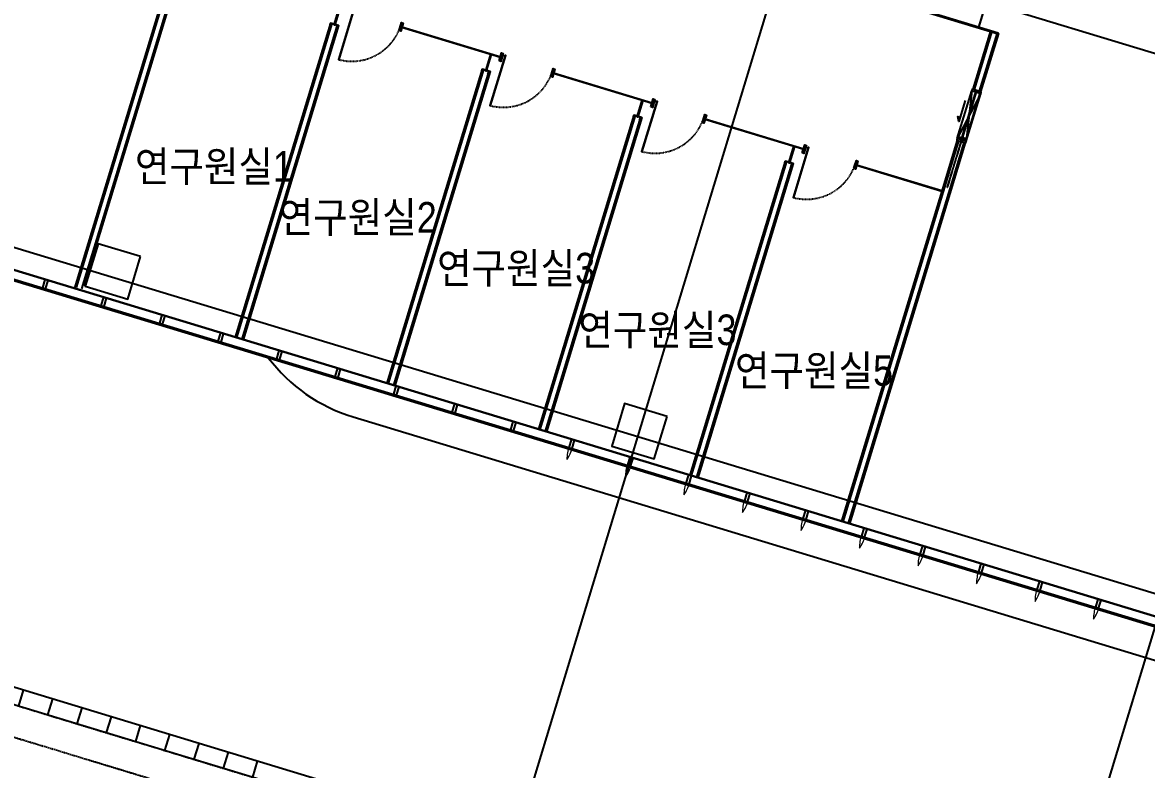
# Model space of a CAD drawing. Header units: metres. Extents: x 630750 to 860239, y 578133 to 726633.
# Drawn here: x 708704 to 728927, y 608915 to 622355 of the extents above; entities that cross this region are included whole.
import ezdxf
from ezdxf.enums import TextEntityAlignment as Align

# ---------------------------------------------------------------- set-up
doc = ezdxf.new("R2010")
doc.units = ezdxf.units.M
for name, pattern in [('11111$0$HIDDEN', [0.375, 0.25, -0.125]), ('DASHDOT', [25.4, 12.7, -6.35, 0, -6.35]), ('SITE$0$ACAD$0$DASHED', [19.05, 12.7, -6.35]), ('SITE$0$PROPERTY', [37.5, 25, -2.5, 2.5, -2.5, 2.5, -2.5]), ('업무시설_xr-base$0$CONTINOUS', [0])]:
    doc.linetypes.add(name, pattern=pattern)
doc.layers.get('Defpoints').update_dxf_attribs({"color": 8})
for name, color, linetype in [('11111$0$KUK-C-DOOR', 1, 'Continuous'), ('11111$0$KUK-CEIL-OPEN', 1, 'Continuous'), ('11111$0$KUK-DOOR', 4, 'Continuous'), ('11111$0$KUK-DOOR-FRAME', 4, 'Continuous'), ('11111$0$KUK-F-PAT', 251, 'Continuous'), ('A-CON', 2, 'Continuous'), ('A-DIM', 7, 'Continuous'), ('A-ELE-8', 8, 'Continuous'), ('A-HAT-253', 253, 'Continuous'), ('A-ROM', 7, 'Continuous'), ('A-WIN', 4, 'Continuous'), ('A-WIN-GLASS', 4, 'Continuous'), ('DIM', 7, 'Continuous'), ('HYUN', 7, 'Continuous'), ('KUK-DOOR', 4, 'Continuous'), ('KUK-DOOR-FRAME', 4, 'Continuous'), ('KUK-WALL-DRYWALL', 4, 'Continuous'), ('KUK-WALL-FIN 1', 30, 'Continuous'), ('KUK-WINDOW', 4, 'Continuous'), ('SITE$0$C-PROP', 72, 'SITE$0$ACAD$0$DASHED'), ('U형측구', 8, 'Continuous')]:
    doc.layers.add(name, color=color, linetype=linetype)
doc.layers.add('A-CEN-1', color=1, linetype='Continuous', plot=False)
doc.layers.add('a-glaz-below', color=133, linetype='Continuous', lineweight=15)
doc.layers.add('area', color=7, linetype='Continuous', true_color=0xc0a0de, plot=False)
doc.styles.add('TEXT(돋음)', font='')
doc.styles.add('돋움', font='')
doc.styles.get('TEXT(돋음)').set_extended_font_data('Dotum')
doc.styles.get('돋움').set_extended_font_data('Dotum')
doc.dimstyles.new('DIM250', dxfattribs={"dimscale": 250, "dimtxt": 3, "dimasz": 1, "dimexe": 2, "dimexo": 3, "dimgap": 1, "dimtad": 1, "dimdec": 0, "dimzin": 0, "dimdsep": 46, "dimlunit": 6, "dimtxsty": 'TEXT(돋음)', "dimblk": 'Z_DOT', "dimcen": 2.5, "dimdle": 2, "dimclrd": 256, "dimclre": 256, "dimclrt": 3, "dimadec": 0, "dimazin": 0, "dimtfac": 1, "dimtdec": 0, "dimtix": 1, "dimtmove": 2, "dimatfit": 3, "dimldrblk": 'Z_DOT', "dimfxl": 1, "dimtolj": 1, "dimtzin": 0, "dimarcsym": 0})

# ---------------------------------------------------------------- blocks, each defined once
blk = doc.blocks.new('중간 단면 대지')
at = {"layer": 'SITE$0$C-PROP', "color": 9, "linetype": 'SITE$0$PROPERTY'}
blk.add_lwpolyline([(876783, 339629), (927311, 324271), (939724, 323636), (979688, 311483), (983141, 313757), (983224, 333237), (986058, 360795), (986233, 363263), (986150, 383464), (990297, 403669)], dxfattribs=at)
blk = doc.blocks.new('fin')
at = {"layer": 'a-glaz-below', "ltscale": 3}
for centre, start, end in [((575, -389), 161.0121, 180.4937), ((-695, -4), 325.753, 345.2343)]:
    blk.add_arc(centre, 696, start, end, dxfattribs=at)
blk = doc.blocks.new('A$C78790056')
at = {"layer": 'A-WIN-GLASS'}
blk.add_lwpolyline([(115, 191), (58, 209), (13, 60), (70, 42)], close=True, dxfattribs=at)
blk = doc.blocks.new('Z_DOT')
at = {"layer": 'DIM', "color": 7}
for p, q in [((0, -2.5), (0, 2.5)), ((-2.5, 0), (2.5, 0))]:
    blk.add_line(p, q, dxfattribs=at)
for radius in [0.75, 0.375]:
    blk.add_circle((0, 0), radius, dxfattribs=at)
blk = doc.blocks.new('*D48')
at = {"layer": 'A-DIM', "lineweight": -2, "transparency": 16777216}
for p, q in [((676229, 616332), (675060, 612478)), ((675444, 612884), (730165, 596280)), ((731428, 599582), (730259, 595729))]:
    blk.add_line(p, q, dxfattribs=at)
at = {"layer": 'Defpoints', "color": 0, "transparency": 16777216}
for p in [(676447, 617049), (731646, 600300), (730404, 596207)]:
    blk.add_point(p, dxfattribs=at)
at = {"layer": 'A-DIM', "lineweight": -2, "transparency": 16777216, "xscale": 250, "yscale": 250, "zscale": 250}
for p, rotation in [((675205, 612957), 163.1200000135865), ((730404, 596207), 343.1200000135865)]:
    blk.add_blockref('Z_DOT', p, dxfattribs=dict(at, rotation=rotation))
at = {"layer": 'A-DIM', "color": 3, "transparency": 16777216, "insert": (703007, 605250), "char_height": 750, "attachment_point": 5, "rotation": 343.12, "style": 'TEXT(돋음)'}
blk.add_mtext('\\A1;57,684', dxfattribs=at)
blk = doc.blocks.new('11111$0$D H')
at = {"layer": '11111$0$KUK-DOOR', "color": 1}
for q in [(-383416, 245431), (-383276, 245431)]:
    blk.add_line((-383346, 245431), q, dxfattribs=at)
at = {"layer": '11111$0$KUK-DOOR', "color": 8}
for points in [[(-383356, 245421), (-383416, 245421, -0.414214), (-383426, 245431), (-383426, 245431, -0.414214), (-383416, 245441), (-383356, 245441)], [(-383351, 245411), (-383351, 245411, -0.414214), (-383356, 245416), (-383356, 245446, -0.414214), (-383351, 245451), (-383351, 245451)], [(-383341, 245411), (-383341, 245411, 0.414214), (-383336, 245416), (-383336, 245446, 0.414214), (-383341, 245451), (-383341, 245451)], [(-383336, 245421), (-383276, 245421, 0.414214), (-383266, 245431), (-383266, 245431, 0.414214), (-383276, 245441), (-383336, 245441)]]:
    blk.add_lwpolyline(points, format="xyb", close=True, dxfattribs=at)

msp = doc.modelspace()

# ---------------------------------------------------------------- linework, layer by layer
at = {"layer": '11111$0$KUK-C-DOOR', "color": 8}
for p, q in [((725589.2, 620214.4, -888.5), (725862.2, 621113.9, 3421.4)), ((725596.9, 620212, 1192.4), (725869.8, 621111.5, 3419.7))]:
    msp.add_line(p, q, dxfattribs=at)
at = {"layer": '11111$0$KUK-C-DOOR', "elevation": 0}
msp.add_lwpolyline([(725598.1, 620212.7), (725870.5, 621110.3), (725869.8, 621111.5), (725862.2, 621113.9), (725860.9, 621113.2), (725588.6, 620215.6), (725589.2, 620214.4), (725596.9, 620212), (725598.1, 620212.7)], dxfattribs=at)
at = {"layer": '11111$0$KUK-C-DOOR', "color": 1, "ltscale": 30, "elevation": 0}
msp.add_lwpolyline([(725666.9, 620954), (725550.9, 620571.6), (725530.9, 620663.4), (725574.7, 620650.1)], dxfattribs=at)
at = {"layer": '11111$0$KUK-C-DOOR', "color": 5, "linetype": '11111$0$HIDDEN', "ltscale": 0.1, "elevation": 0}
msp.add_lwpolyline([(725348.4, 619389.8), (725632.4, 620325.6), (725631.7, 620326.9), (725624.1, 620329.2), (725622.8, 620328.5), (725338.8, 619392.7), (725339.5, 619391.4), (725347.2, 619389.1), (725348.4, 619389.8)], dxfattribs=at)
at = {"layer": '11111$0$KUK-CEIL-OPEN', "elevation": 0}
msp.add_lwpolyline([(725520.4, 620266.6), (725781.8, 621127.8), (725683.1, 620217.2), (725944.4, 621078.5), (725520.4, 620266.6)], dxfattribs=at)
at = {"layer": '11111$0$KUK-DOOR', "color": 8}
for p, q in [((725589.2, 620214.4, -888.5), (725862.2, 621113.9, 3421.4)), ((725596.9, 620212, 1192.4), (725869.8, 621111.5, 3419.7))]:
    msp.add_line(p, q, dxfattribs=at)
at = {"layer": '11111$0$KUK-DOOR', "elevation": 0}
msp.add_lwpolyline([(725598.1, 620212.7), (725870.5, 621110.3), (725869.8, 621111.5), (725862.2, 621113.9), (725860.9, 621113.2), (725588.6, 620215.6), (725589.2, 620214.4), (725596.9, 620212), (725598.1, 620212.7)], dxfattribs=at)
at = {"layer": '11111$0$KUK-DOOR', "color": 5, "linetype": '11111$0$HIDDEN', "ltscale": 0.1, "elevation": 0}
msp.add_lwpolyline([(725348.4, 619389.8), (725632.4, 620325.6), (725631.7, 620326.9), (725624.1, 620329.2), (725622.8, 620328.5), (725338.8, 619392.7), (725339.5, 619391.4), (725347.2, 619389.1), (725348.4, 619389.8)], dxfattribs=at)
at = {"layer": '11111$0$KUK-DOOR-FRAME', "elevation": 0}
msp.add_lwpolyline([(725953.1, 621107.2), (725790.5, 621156.5), (725781.8, 621127.8), (725853.5, 621106), (725856.4, 621115.6), (725875.6, 621109.8), (725872.7, 621100.2), (725944.4, 621078.5), (725953.1, 621107.2)], dxfattribs=at)
for points in [[(725520.4, 620266.6), (725511.7, 620237.9), (725583.5, 620216.1), (725592.2, 620244.8)], [(725611.3, 620239), (725602.6, 620210.3), (725674.4, 620188.5), (725683.1, 620217.2)]]:
    msp.add_lwpolyline(points, close=True, dxfattribs=at)
at = {"layer": '11111$0$KUK-F-PAT'}
for p, q in [((725597, 620243.4, 0), (725858.3, 621104.6, 0)), ((725601.8, 620241.9, 0), (725863.1, 621103.1, 0))]:
    msp.add_line(p, q, dxfattribs=at)
at = {"layer": 'A-CEN-1', "linetype": 'Continuous'}
for p, q in [((686992.6, 634572.3, 0), (739605.4, 618607.3, 0)), ((716718, 604829.5, 0), (725174.5, 632698.1, 0)), ((726191.5, 601954.8, 0), (734648, 629823.4, 0)), ((679504.4, 627125.8, 0), (736905.9, 609707.7, 0)), ((679504.4, 627125.8, 0), (736905.9, 609707.7, 0))]:
    msp.add_line(p, q, dxfattribs=at)
at = {"layer": 'A-CON', "elevation": 0}
for points in [[(710830.1, 618142.7), (710064.6, 618375), (709832.3, 617609.5), (710597.9, 617377.2)], [(720303.6, 615268.1), (719538.1, 615500.4), (719305.8, 614734.9), (720071.3, 614502.6)]]:
    msp.add_lwpolyline(points, close=True, dxfattribs=at)
at = {"layer": 'A-ELE-8', "color": 5}
msp.add_line((714651.4, 615258.9, 0), (735457.5, 608945.5, 0), dxfattribs=at)
msp.add_arc((715522.5, 618129.7, 0), 3000, 217.02098, 253.12, dxfattribs=at)
at = {"layer": 'A-HAT-253'}
msp.add_line((735346.7, 609769.1, 0), (679110.4, 626833.6, 0), dxfattribs=at)
at = {"layer": 'A-WIN-GLASS'}
for p, q in [((678954.4, 626717.9, 0), (735502.7, 609558.8, 0)), ((678930.4, 626700.1, 0), (735526.7, 609526.4, 0))]:
    msp.add_line(p, q, dxfattribs=at)
at = {"layer": 'A-WIN-GLASS', "color": 9}
msp.add_line((679141.6, 626824.1, 0), (735346.7, 609769.1, 0), dxfattribs=at)
at = {"layer": 'area', "ltscale": 0.7, "elevation": 0}
msp.add_lwpolyline([(735346.7, 627998.6), (735346.7, 609769.1), (723584.5, 613337.9), (726258.1, 622151.5), (725912.8, 622266.8), (728300.8, 630136.6), (735346.7, 627998.6)], dxfattribs=at)
at = {"layer": 'area', "elevation": 0}
msp.add_lwpolyline([(722279.3, 613734.4), (722375, 613705.3)], dxfattribs=at)
at = {"layer": 'KUK-DOOR', "color": 4, "elevation": 0}
for points in [[(714660.5, 622589.8), (714387.9, 621690.2), (714399.4, 621686.7), (714671.9, 622586.4)], [(717387.6, 621762.1), (717115.1, 620862.5), (717126.6, 620859), (717399.1, 621758.6)], [(720114.8, 620934.6), (719842.3, 620035), (719853.8, 620031.5), (720126.3, 620931.1)], [(722842, 620106.9), (722569.5, 619207.3), (722581, 619203.8), (722853.5, 620103.5)]]:
    msp.add_lwpolyline(points, close=True, dxfattribs=at)
at = {"layer": 'KUK-DOOR', "color": 1, "linetype": 'DASHDOT', "ltscale": 0.11}
for centre in [(717378.9, 621712.5, 0), (720106.1, 620885, 0), (722833.3, 620057.4, 0)]:
    msp.add_circle(centre, 5, dxfattribs=at)
at = {"layer": 'KUK-DOOR', "color": 1, "linetype": 'DASHDOT'}
for centre in [(714630.8, 622578.9, 0), (717358, 621751.2, 0), (720085.2, 620923.7, 0), (722812.4, 620096, 0)]:
    msp.add_arc(centre, 921.7, 255.45848, 341.22161, dxfattribs=at)
at = {"layer": 'KUK-DOOR', "color": 1, "linetype": 'DASHDOT', "ltscale": 0.11}
for centre in [(717378.9, 621712.5, 0), (720106.1, 620885, 0), (722833.3, 620057.4, 0)]:
    msp.add_arc(centre, 50, 73.14628, 163.14628, dxfattribs=at)
at = {"layer": 'KUK-DOOR-FRAME', "elevation": 0}
for points in [[(715481.7, 622210.4), (715493.9, 622250.6), (715493.9, 622250.6), (715525.2, 622354), (715553.9, 622345.3), (715510.5, 622201.7), (715481.7, 622210.4)], [(717280.6, 621663.9), (717324, 621807.5), (717352.8, 621798.8), (717321.4, 621695.4), (717321.4, 621695.4), (717309.3, 621655.2), (717280.6, 621663.9)], [(718208.9, 621382.7), (718221.1, 621422.9), (718221.1, 621422.9), (718252.4, 621526.3), (718281.1, 621517.6), (718237.6, 621374), (718208.9, 621382.7)], [(720007.8, 620836.4), (720051.3, 620980), (720080, 620971.3), (720048.7, 620867.9), (720048.7, 620867.9), (720036.5, 620827.7), (720007.8, 620836.4)], [(720936.1, 620555.2), (720948.3, 620595.4), (720948.3, 620595.4), (720979.6, 620698.7), (721008.3, 620690), (720964.8, 620546.5), (720936.1, 620555.2)], [(722734.9, 620008.8), (722778.4, 620152.3), (722807.1, 620143.6), (722775.8, 620040.3), (722775.8, 620040.3), (722763.7, 620000.1), (722734.9, 620008.8)], [(723663.3, 619727.5), (723675.5, 619767.7), (723675.5, 619767.7), (723706.8, 619871.1), (723735.5, 619862.4), (723692, 619718.8), (723663.3, 619727.5)]]:
    msp.add_lwpolyline(points, dxfattribs=at)
at = {"layer": 'KUK-WALL-DRYWALL'}
for p, q in [((709678.2, 617589.3, 0), (711484.8, 623553, 0)), ((709773.9, 617560.3, 0), (711580.5, 623524, 0)), ((714271.4, 622336.8, 0), (712556.1, 616684.8, 0)), ((714367.1, 622307.8, 0), (712651.8, 616655.7, 0)), ((726142.4, 622197, 0), (725823.6, 621146.5, 0)), ((726238.1, 622168, 0), (725919.2, 621117.5, 0)), ((716998.5, 621509.1, 0), (715283.3, 615857.2, 0)), ((717094.2, 621480.1, 0), (715379, 615828.2, 0)), ((719725.8, 620681.5, 0), (718010.5, 615029.5, 0)), ((719821.5, 620652.5, 0), (718106.2, 615000.5, 0)), ((725544.8, 620227.9, 0), (725267.3, 619313.6, 0)), ((725640.5, 620198.8, 0), (725363, 619284.6, 0)), ((722452.9, 619853.9, 0), (720737.7, 614201.9, 0)), ((722548.6, 619824.9, 0), (720833.4, 614172.9, 0)), ((725267.3, 619313.6, 0), (723464.8, 613374.2, 0)), ((725363, 619284.6, 0), (723560.5, 613345.1, 0))]:
    msp.add_line(p, q, dxfattribs=at)
at = {"layer": 'KUK-WALL-FIN 1'}
for p, q in [((709647.1, 617572.7, 0), (711468.1, 623584.1, 0)), ((709816.4, 617614.3, 0), (711611.7, 623540.6, 0)), ((714247.5, 622344, 0), (712532.2, 616692, 0)), ((714391, 622300.6, 0), (712675.7, 616648.5, 0)), ((726118.4, 622204.3, 0), (725799.6, 621153.7, 0)), ((726261.7, 622159.8, 0), (725943.2, 621110.2, 0)), ((716974.6, 621516.3, 0), (715259.4, 615864.5, 0)), ((717118.2, 621472.8, 0), (715403, 615820.9, 0)), ((719701.8, 620688.8, 0), (717986.6, 615036.8, 0)), ((719845.4, 620645.3, 0), (718130.1, 614993.2, 0)), ((725520.8, 620235.1, 0), (725243.4, 619320.9, 0)), ((725664.4, 620191.6, 0), (725387.2, 619278.3, 0)), ((722429, 619861.1, 0), (720713.8, 614209.1, 0)), ((722572.6, 619817.7, 0), (720857.3, 614165.6, 0)), ((725243.4, 619320.9, 0), (723440.9, 613381.5, 0)), ((725387.2, 619278.3, 0), (723584.5, 613337.9, 0))]:
    msp.add_line(p, q, dxfattribs=at)
at = {"layer": 'KUK-WALL-FIN 1', "color": 8}
for p, q in [((724296.8, 622746.8, 1192.4), (726259.4, 622152.2, -1.6)), ((724299.1, 622754.5, -888.5), (726261.7, 622159.8, 0)), ((715529.4, 622281.7, 0), (715525.4, 622268.3, 0)), ((715526.2, 622271.1, -888.5), (717306, 621730.7, 3421.4)), ((715528.6, 622278.8, 1192.4), (717308.3, 621738.4, 3419.7)), ((717309.1, 621741, 0), (717305.1, 621727.6, 0)), ((718256.6, 621453.9, 0), (718252.5, 621440.5, 0)), ((718253.4, 621443.4, -888.5), (720033.2, 620903, 3421.4)), ((718255.7, 621451.1, 1192.4), (720035.5, 620910.6, 3419.7)), ((720036.3, 620913.4, 0), (720032.3, 620900, 0)), ((720983.8, 620626.4, 0), (720979.7, 620613, 0)), ((720980.6, 620615.9, -888.5), (722760.4, 620075.4, 3421.4)), ((720982.9, 620623.5, 1192.4), (722762.7, 620083.1, 3419.7)), ((722763.5, 620085.8, 0), (722759.5, 620072.4, 0)), ((723711, 619798.8, 0), (723706.9, 619785.4, 0)), ((723707.8, 619788.2, -888.5), (725243.7, 619321.8, 3053)), ((723710.1, 619795.9, 1192.4), (725246, 619329.5, 3229.4))]:
    msp.add_line(p, q, dxfattribs=at)
at = {"layer": 'KUK-WALL-FIN 1', "color": 4, "elevation": 0}
for points in [[(724297.4, 622745.6), (726258.1, 622151.5), (726259.4, 622152.2), (726261.7, 622159.8), (726261, 622161.1), (724300.3, 622755.2), (724299.1, 622754.5), (724296.8, 622746.8), (724297.4, 622745.6)], [(715529.8, 622279.5), (717307.7, 621739.6), (717308.3, 621738.4), (717306, 621730.7), (717304.8, 621730), (715526.9, 622269.9), (715526.2, 622271.1), (715528.6, 622278.8), (715529.8, 622279.5)], [(718257, 621451.7), (720034.8, 620911.9), (720035.5, 620910.6), (720033.2, 620903), (720031.9, 620902.3), (718254.1, 621442.2), (718253.4, 621443.4), (718255.7, 621451.1), (718257, 621451.7)], [(720984.2, 620624.2), (722762, 620084.3), (722762.7, 620083.1), (722760.4, 620075.4), (722759.1, 620074.8), (720981.3, 620614.6), (720980.6, 620615.9), (720982.9, 620623.5), (720984.2, 620624.2)], [(725243.4, 619320.9), (723708.5, 619787), (723707.8, 619788.2), (723710.1, 619795.9), (723711.4, 619796.6)], [(723711.4, 619796.6), (725246.3, 619330.5)]]:
    msp.add_lwpolyline(points, dxfattribs=at)
at = {"layer": 'KUK-WALL-FIN 1', "color": 3, "linetype": '업무시설_xr-base$0$CONTINOUS', "elevation": 0}
for points in [[(714247.5, 622344), (714314.5, 622323.8), (714311.6, 622314.2), (714321.1, 622311.3), (714324, 622320.9), (714391, 622300.6), (714383.8, 622276.6), (714361.4, 622283.4), (714354.1, 622259.5), (714352.6, 622260), (714360.3, 622285.4), (714382.7, 622278.6), (714389, 622299.5), (714325.1, 622318.9), (714322.2, 622309.3), (714309.6, 622313.1), (714312.5, 622322.7), (714248.5, 622342.1), (714242.2, 622321.2), (714264.6, 622314.4), (714256.9, 622288.9), (714255.4, 622289.4), (714262.6, 622313.3), (714240.2, 622320.1), (714247.5, 622344)], [(716974.6, 621516.3), (717041.6, 621496), (717038.7, 621486.5), (717048.3, 621483.6), (717051.2, 621493.1), (717118.2, 621472.8), (717110.9, 621448.9), (717088.5, 621455.7), (717081.3, 621431.8), (717079.7, 621432.2), (717087.5, 621457.7), (717109.9, 621450.9), (717116.2, 621471.8), (717052.2, 621491.1), (717049.3, 621481.6), (717036.7, 621485.4), (717039.6, 621495), (716975.7, 621514.3), (716969.4, 621493.5), (716991.8, 621486.7), (716984, 621461.2), (716982.5, 621461.7), (716989.8, 621485.6), (716967.4, 621492.4), (716974.6, 621516.3)], [(719701.8, 620688.8), (719768.8, 620668.5), (719765.9, 620658.9), (719775.5, 620656), (719778.4, 620665.6), (719845.4, 620645.3), (719838.1, 620621.4), (719815.7, 620628.1), (719808.5, 620604.2), (719807, 620604.7), (719814.7, 620630.1), (719837.1, 620623.4), (719843.4, 620644.2), (719779.5, 620663.6), (719776.6, 620654), (719763.9, 620657.8), (719766.8, 620667.4), (719702.9, 620686.8), (719696.6, 620665.9), (719719, 620659.1), (719711.3, 620633.7), (719709.7, 620634.1), (719717, 620658.1), (719694.6, 620664.9), (719701.8, 620688.8)], [(722429, 619861.1), (722496, 619840.8), (722493.1, 619831.3), (722502.7, 619828.4), (722505.6, 619838), (722572.6, 619817.7), (722565.3, 619793.7), (722542.9, 619800.5), (722535.7, 619776.6), (722534.1, 619777.1), (722541.9, 619802.5), (722564.2, 619795.7), (722570.6, 619816.6), (722506.6, 619836), (722503.7, 619826.4), (722491.1, 619830.2), (722494, 619839.8), (722430.1, 619859.1), (722423.8, 619838.3), (722446.1, 619831.5), (722438.4, 619806), (722436.9, 619806.5), (722444.2, 619830.4), (722421.8, 619837.2), (722429, 619861.1)]]:
    msp.add_lwpolyline(points, dxfattribs=at)
at = {"layer": 'KUK-WALL-FIN 1', "color": 4, "elevation": 0}
for points in [[(715525, 622249.6), (715505.8, 622255.4), (715520.3, 622303.2), (715539.4, 622297.4), (715534.2, 622280.2), (715524.7, 622283.1), (715520.6, 622269.7), (715530.2, 622266.8)], [(717295.1, 621711.8), (717314.2, 621706), (717328.7, 621753.9), (717309.6, 621759.7), (717304.3, 621742.4), (717313.9, 621739.5), (717309.8, 621726.1), (717300.3, 621729)], [(718252.1, 621421.9), (718233, 621427.7), (718247.4, 621475.5), (718266.6, 621469.7), (718261.4, 621452.5), (718251.8, 621455.4), (718247.7, 621442), (718257.3, 621439.1)], [(720022.3, 620884.3), (720041.4, 620878.5), (720055.9, 620926.3), (720036.8, 620932.1), (720031.5, 620914.9), (720041.1, 620912), (720037.1, 620898.6), (720027.5, 620901.5)], [(720979.3, 620594.3), (720960.2, 620600.1), (720974.7, 620648), (720993.8, 620642.2), (720988.6, 620625), (720979, 620627.9), (720975, 620614.5), (720984.5, 620611.6)], [(722749.4, 620056.6), (722768.6, 620050.8), (722783.1, 620098.7), (722763.9, 620104.5), (722758.7, 620087.3), (722768.3, 620084.4), (722764.2, 620071), (722754.7, 620073.9)], [(723706.5, 619766.7), (723687.4, 619772.5), (723701.8, 619820.3), (723721, 619814.5), (723715.8, 619797.3), (723706.2, 619800.2), (723702.1, 619786.8), (723711.7, 619783.9)]]:
    msp.add_lwpolyline(points, close=True, dxfattribs=at)
at = {"layer": 'KUK-WALL-FIN 1', "color": 8, "elevation": 0}
for points in [[(715523.9, 622251.6), (715507.8, 622256.5), (715521.4, 622301.2), (715537.4, 622296.4), (715533.2, 622282.2), (715523.6, 622285.1), (715518.6, 622268.7), (715528.2, 622265.8)], [(717297.1, 621712.9), (717313.1, 621708), (717326.7, 621752.8), (717310.6, 621757.7), (717306.3, 621743.5), (717315.9, 621740.6), (717310.9, 621724.1), (717301.3, 621727)], [(718251, 621423.9), (718235, 621428.7), (718248.5, 621473.5), (718264.6, 621468.7), (718260.3, 621454.5), (718250.7, 621457.4), (718245.8, 621440.9), (718255.3, 621438)], [(720024.3, 620885.3), (720040.3, 620880.5), (720053.9, 620925.3), (720037.8, 620930.1), (720033.5, 620916), (720043.1, 620913.1), (720038.1, 620896.6), (720028.6, 620899.5)], [(720978.2, 620596.3), (720962.2, 620601.2), (720975.7, 620646), (720991.8, 620641.1), (720987.5, 620626.9), (720977.9, 620629.8), (720973, 620613.4), (720982.5, 620610.5)], [(722751.4, 620057.7), (722767.5, 620052.8), (722781.1, 620097.6), (722765, 620102.5), (722760.7, 620088.3), (722770.3, 620085.4), (722765.3, 620069), (722755.7, 620071.9)], [(723705.4, 619768.7), (723689.4, 619773.6), (723702.9, 619818.3), (723719, 619813.5), (723714.7, 619799.3), (723705.1, 619802.2), (723700.1, 619785.7), (723709.7, 619782.9)]]:
    msp.add_lwpolyline(points, close=True, dxfattribs=at)
at = {"layer": 'KUK-WALL-FIN 1', "color": 8}
for centre, start, end in [((715532.2, 622266.1, 0), 62.65896, 160.98062), ((715536.3, 622279.7, 0), 165.33934, 263.661), ((717298.2, 621729.6, 0), 345.32563, 83.6473), ((717302.3, 621743.1, 0), 242.64525, 340.96691), ((718263.4, 621452, 0), 165.33934, 263.661), ((718259.3, 621438.4, 0), 62.65896, 160.98062), ((720025.4, 620902, 0), 345.32563, 83.6473), ((720029.5, 620915.6, 0), 242.64525, 340.96691), ((720986.5, 620610.9, 0), 62.65896, 160.98062), ((720990.6, 620624.4, 0), 165.33934, 263.661), ((722752.6, 620074.4, 0), 345.32563, 83.6473), ((722756.7, 620088, 0), 242.64525, 340.96691), ((723713.7, 619783.2, 0), 62.65896, 160.98062), ((723717.8, 619796.8, 0), 165.33934, 263.661)]:
    msp.add_arc(centre, 2.12, start, end, dxfattribs=at)
at = {"layer": 'KUK-WINDOW', "linetype": '업무시설_xr-base$0$CONTINOUS', "elevation": 0}
for points in [[(714411, 622608), (714321.1, 622311.3), (714311.6, 622314.2), (714401.4, 622610.9)], [(725912.8, 622266.8), (726002.7, 622563.4), (725993.1, 622566.3), (725903.2, 622269.6)], [(717138.2, 621780.2), (717048.3, 621483.6), (717038.7, 621486.5), (717128.6, 621783.1)], [(719865.4, 620952.7), (719775.5, 620656), (719765.9, 620658.9), (719855.8, 620955.6)], [(722592.5, 620125.1), (722502.7, 619828.4), (722493.1, 619831.3), (722583, 620128)]]:
    msp.add_lwpolyline(points, dxfattribs=at)
at = {"layer": 'SITE$0$C-PROP', "color": 9, "linetype": 'SITE$0$PROPERTY'}
msp.add_lwpolyline([(666282.6, 622344), (716810.7, 606986.7), (729224.5, 606351.3), (769187.9, 594198.6), (772640.9, 596472.3), (772723.5, 615952.5), (775558, 643510.5), (775732.9, 645978.5), (775650.4, 666179.3), (779797, 686384.4)], dxfattribs=at)
at = {"layer": 'U형측구'}
for p, q in [((708718.5, 610345.7, 0), (708631.3, 610058.7, 0)), ((709244.7, 610185.8, 0), (709157.5, 609898.8, 0)), ((709771, 610025.9, 0), (709683.7, 609738.8, 0)), ((710297.2, 609865.9, 0), (710210, 609578.9, 0)), ((710823.4, 609706, 0), (710736.2, 609418.9, 0)), ((711349.7, 609546, 0), (711262.4, 609259, 0)), ((711875.9, 609386.1, 0), (711788.7, 609099, 0)), ((712402.1, 609226.1, 0), (712314.9, 608939.1, 0)), ((712928.4, 609066.2, 0), (712841.1, 608779.2, 0))]:
    msp.add_line(p, q, dxfattribs=at)
at = {"layer": 'U형측구', "elevation": 0}
for points in [[(772622.5, 604437.5), (772591.6, 597144.4), (769390.4, 595036.6), (729526.6, 607159.1), (717112.8, 607794.4), (666620.1, 623141)], [(772890.9, 596982.3), (769437.9, 594708.6), (729474.5, 606861.3), (717060.7, 607496.7), (666532.8, 622854)]]:
    msp.add_lwpolyline(points, dxfattribs=at)

# ---------------------------------------------------------------- block references
at = {"layer": '11111$0$KUK-DOOR', "rotation": 343.1199966007279}
msp.add_blockref('11111$0$D H', (1021174.5, 274102.4, 0), dxfattribs=at)
at = {"layer": 'A-CON', "rotation": 180.0000015074441}
for p in [(709176.6, 617773.6, 0), (710229.2, 617454.2, 0), (711281.8, 617134.8, 0), (712334.4, 616815.4, 0), (713387.1, 616496, 0), (714439.7, 616176.6, 0), (715492.3, 615857.2, 0), (716544.9, 615537.8, 0), (717597.5, 615218.4, 0), (718650.1, 614899, 0), (719702.7, 614579.6, 0), (720755.3, 614260.2, 0), (721807.9, 613940.8, 0), (722860.5, 613621.4, 0), (723913.1, 613302, 0), (724965.7, 612982.6, 0), (726018.3, 612663.2, 0), (727070.9, 612343.8, 0), (728123.5, 612024.3, 0)]:
    msp.add_blockref('A$C78790056', p, dxfattribs=at)
at = {"layer": 'A-WIN', "ltscale": 3}
for p in [(718621.4, 614890.3, 0), (718621.4, 614890.3, 0), (719674, 614570.9, 0), (719674, 614570.9, 0), (720726.6, 614251.5, 0), (720726.6, 614251.5, 0), (721779.2, 613932.1, 0), (721779.2, 613932.1, 0), (722831.8, 613612.7, 0), (722831.8, 613612.7, 0), (723884.4, 613293.3, 0), (723884.4, 613293.3, 0), (724937, 612973.9, 0), (724937, 612973.9, 0), (725989.6, 612654.4, 0), (725989.6, 612654.4, 0), (727042.2, 612335.1, 0), (727042.2, 612335.1, 0), (728094.8, 612015.6, 0), (728094.8, 612015.6, 0)]:
    msp.add_blockref('fin', p, dxfattribs=at)
at = {"layer": 'HYUN'}
msp.add_blockref('중간 단면 대지', (-210250, 283225.3, 0), dxfattribs=at)

# ---------------------------------------------------------------- texts
at = {"layer": 'A-ROM', "color": 3, "style": '돋움', "width": 0.9}
for s, p in [('연구원실1', (712148.7, 619765, 0)), ('연구원실2', (714735.3, 618850.3, 0)), ('연구원실3', (717585.3, 617935.5, 0)), ('연구원실3', (720127.5, 616825.9, 0)), ('연구원실5', (722945.2, 616093.6, 0))]:
    msp.add_text(s, height=550, dxfattribs=at).set_placement(p, align=Align.MIDDLE_CENTER)

# ---------------------------------------------------------------- dimensions: what is measured, and where the dimension line sits
at = {"layer": 'A-DIM'}
dim = msp.add_aligned_dim(p1=(676446.8, 617049.5, 0), p2=(731645.9, 600299.7, 0), distance=-4277, dimstyle='DIM250', override={"dimfxl": 2}, dxfattribs=at)
dim.commit()
dim.dimension.update_dxf_attribs({"geometry": '*D48', "text_midpoint": (703007.1, 605249.6, 0)})

doc.saveas('drawing.dxf')
